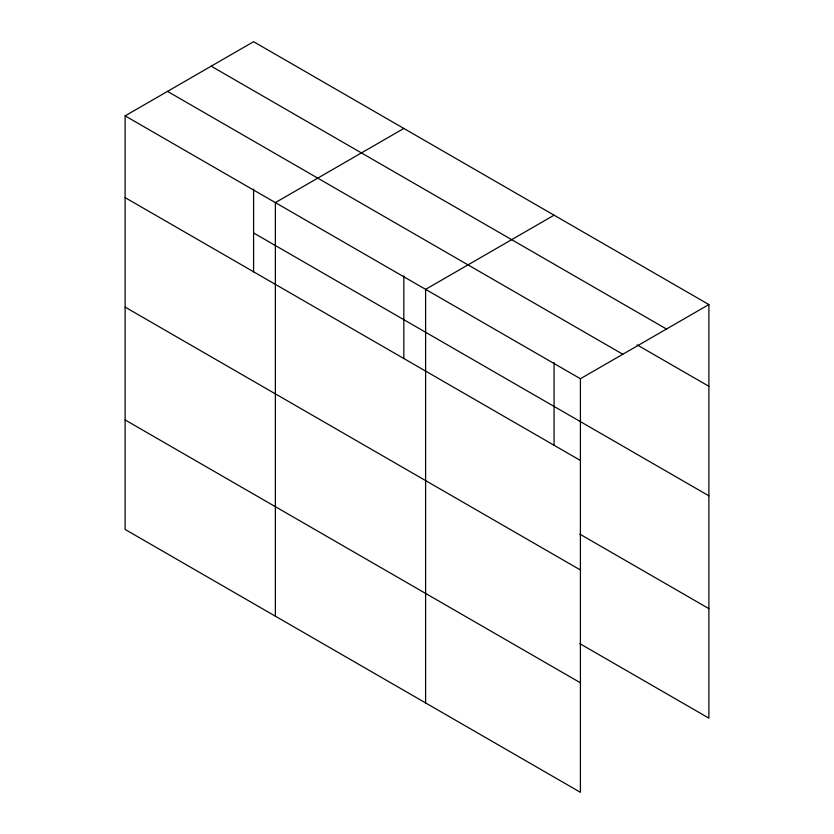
<?xml version="1.0" encoding="UTF-8"?>
<svg xmlns="http://www.w3.org/2000/svg" width="834" height="834" viewBox="0 0 834 834"><rect width="100%" height="100%" fill="white"/><g stroke="black" fill="none" stroke-linecap="round" stroke-linejoin="round"><path stroke-width="1.25" d="M253.588 271.853L253.588 189.151M403.833 275.887L403.833 358.599M554.078 362.634L554.078 445.335M580.412 569.976L580.412 378.73L125.121 115.863L125.121 529.444L580.412 792.3L580.412 569.976L125.121 307.11M579.88 643.66L708.879 718.137L708.879 304.556L253.588 41.7L125.121 115.863M403.833 128.446L275.366 202.61L275.366 616.18M554.078 215.182L425.611 289.356L425.611 702.926M580.412 378.73L708.879 304.556M211.19 66.178L666.481 329.034M637.082 344.859L708.879 386.298M167.519 91.396L622.81 354.252M253.588 232.947L708.879 495.803M125.121 197.616L580.412 460.472M579.88 534.156L708.879 608.632M125.121 419.94L580.412 682.796"/></g></svg>
